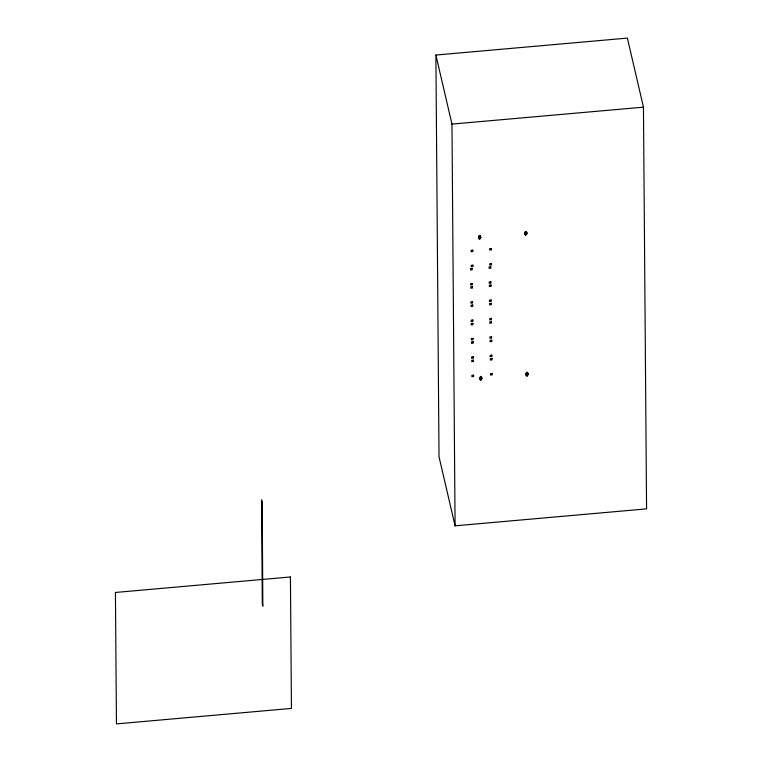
<?xml version="1.0" encoding="UTF-8"?>
<svg xmlns="http://www.w3.org/2000/svg" width="762" height="762" viewBox="0 0 762 762"><rect width="100%" height="100%" fill="white"/><g stroke="black" fill="none" stroke-linecap="round" stroke-linejoin="round"><path stroke-width="1.14" d="M478.822 237.534L478.888 236.458M480.612 237.83L480.593 237.182M480.698 237.173L480.574 238.163M479.784 378.333L480.784 376.285L481.755 378.352M479.936 378.514L479.917 377.866M481.708 378.162L481.641 379.238M481.727 378.809L481.813 378.152M524.97 233.458L525.037 232.372M526.761 233.753L526.847 233.096M525.951 374.161L526.952 372.113L527.914 374.19M526.104 374.342L526.085 373.694M527.885 374.637L527.876 373.99L527.799 375.075M478.85 237.077L479.669 235.306L480.603 236.925M480.517 238.258L480.565 237.639M479.965 378.057L480.012 377.438M526.675 234.182L526.713 233.553M526.123 373.894L526.171 373.266M527.847 374.447L527.237 375.942M478.955 235.934L478.707 237.849M480.479 238.068L479.698 239.22L478.812 238.315M525.085 232.572L525.18 232M526.532 234.553L526.628 233.991M480.05 377.628L480.784 376.495L481.479 377.142M481.594 379.047L481.079 380.114M526.218 373.456L526.713 372.399L527.637 372.97M479.079 236.268L480.174 235.896M480.336 238.439L479.46 238.973M525.228 232.191L525.818 231.429L526.513 232.077M526.485 234.363L525.389 234.734M526.561 234.505L525.58 235.096M480.193 377.257L481.289 376.876M481.451 379.419L480.355 379.8M526.351 373.085L527.447 372.713M527.618 375.256L526.98 375.828L526.332 375.371M479.212 235.782L480.365 236.153M525.409 231.896L526.323 231.819M527.256 375.933L526.466 375.818M435.893 55.045L627.383 38.1L643.452 107.156L646.576 508.873L455.085 525.818L439.017 456.762L435.893 55.045L451.961 124.101L455.085 525.818M451.961 124.101L643.452 107.156M525.656 235.087C522.98 233.563 526.923 228.829 526.79 233.296M480.622 380.143L479.822 378.838M526.466 231.886L526.656 232.429M525.056 234.125L525.247 234.667M480.317 235.963L480.508 236.506M478.907 238.201L479.098 238.744M527.599 372.78L527.79 373.323M526.18 375.018L526.371 375.561M481.432 376.952L481.622 377.495M480.022 379.19L480.212 379.733M526.609 232.239L526.752 232.839M524.961 233.715L525.094 234.315M527.742 373.132L527.885 373.732M526.085 374.609L526.228 375.209M478.812 237.792L478.946 238.401M481.584 377.295L481.717 377.904M479.927 378.771L480.07 379.381M524.923 233.258L524.999 233.905M526.056 374.152L526.132 374.799M480.66 236.668L480.632 237.373M478.774 237.344L478.85 237.982M479.889 378.323L479.974 378.962M472.802 250.184L471.116 250.336L471.126 251.698L472.821 251.546L472.802 250.184M491.376 248.545L489.69 248.688L489.699 250.06L491.385 249.907L491.376 248.545M472.926 265.195L471.23 265.347L471.249 266.71L472.935 266.557L472.926 265.195M491.49 263.547L489.804 263.7L489.814 265.062L491.5 264.919L491.49 263.547M472.202 268.443L470.516 268.595L470.525 269.958L472.211 269.805L472.202 268.443M490.776 266.805L489.08 266.948L489.09 268.31L490.785 268.167L490.776 266.805M472.316 283.454L470.63 283.597L470.64 284.969L472.326 284.817L472.316 283.454M490.89 281.807L489.204 281.959L489.214 283.321L490.899 283.169L490.89 281.807M472.469 286.655L470.783 286.807L470.792 288.169L472.488 288.017L472.469 286.655M491.042 285.017L489.356 285.159L489.366 286.522L491.052 286.379L491.042 285.017M472.592 301.666L470.897 301.809L470.916 303.181L472.602 303.028L472.592 301.666M491.157 300.018L489.471 300.171L489.48 301.533L491.166 301.381L491.157 300.018M472.745 305.01L471.059 305.162L471.068 306.524L472.754 306.372L472.745 305.01M491.319 303.371L489.633 303.514L489.642 304.886L491.328 304.733L491.319 303.371M472.869 320.021L471.173 320.173L471.183 321.535L472.878 321.383L472.869 320.021M491.433 318.373L489.747 318.526L489.756 319.888L491.442 319.745L491.433 318.373M472.907 323.374L471.221 323.526L471.23 324.888L472.926 324.745L472.907 323.374M491.48 321.735L489.795 321.888L489.804 323.25L491.49 323.098L491.48 321.735M473.031 338.385L471.335 338.538L471.354 339.9L473.04 339.747L473.031 338.385M491.595 336.747L489.909 336.89L489.918 338.252L491.604 338.109L491.595 336.747M473.183 341.814L471.497 341.967L471.507 343.329L473.192 343.186L473.183 341.814M491.757 340.176L490.061 340.319L490.071 341.69L491.766 341.538L491.757 340.176M473.297 356.826L471.611 356.978L471.621 358.34L473.307 358.188L473.297 356.826M491.871 355.178L490.185 355.33L490.195 356.692L491.881 356.549L491.871 355.178M473.459 360.169L471.773 360.321L471.783 361.683L473.469 361.54L473.459 360.169M492.023 358.531L490.337 358.683L490.347 360.045L492.042 359.893L492.023 358.531M473.573 375.18L471.888 375.333L471.897 376.695L473.583 376.542L473.573 375.18M492.147 373.542L490.452 373.685L490.471 375.056L492.157 374.904L492.147 373.542M290.417 576.977L115.424 592.465L116.443 723.9L291.446 708.412L290.417 576.977M262.185 502.282L261.614 499.834L262.28 603.733L262.852 606.181L262.185 502.282"/></g></svg>
